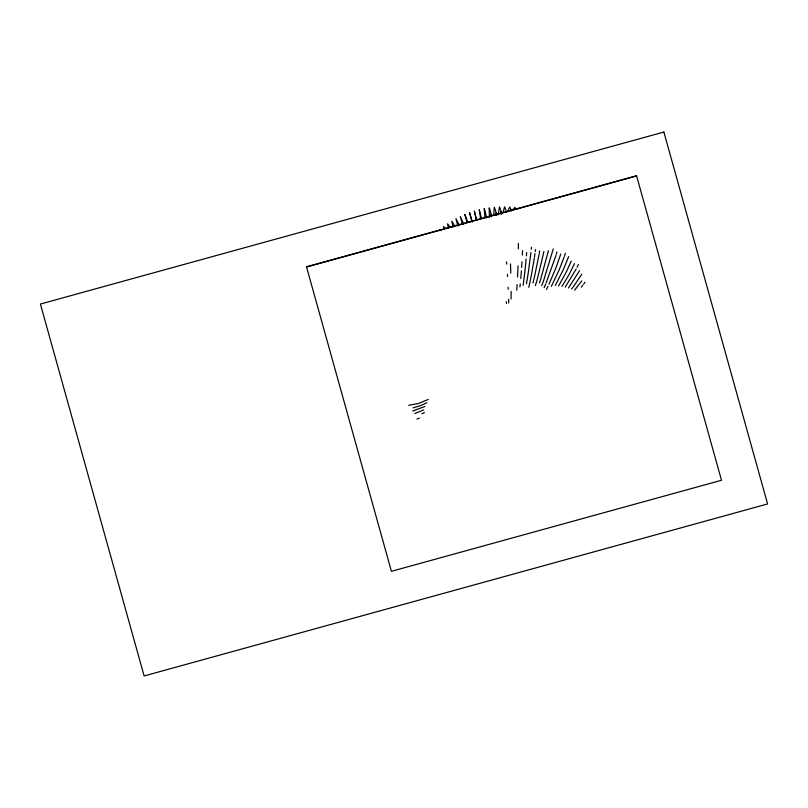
<?xml version="1.0" encoding="UTF-8"?>
<svg xmlns="http://www.w3.org/2000/svg" width="808" height="808" viewBox="0 0 808 808"><rect width="100%" height="100%" fill="white"/><g stroke="black" fill="none" stroke-linecap="round" stroke-linejoin="round"><path stroke-width="1.21" d="M493.718 214.11L494.314 207.202L495.759 211.211A23.947 1.313 83.1 0 1 496.092 212.898L496.587 215.635M518.332 248.894L518.352 243.471M511.09 298.98L511.121 291.375M498.233 214.807L499.516 206.858L501.111 211.514M522.352 255.086L522.564 250.662M517.13 284.547L516.746 290.213M521.625 267.428L521.988 261.802M526.402 255.883L526.675 252.581M526.119 259.186L525.139 269.185A88.213 11.201 -86.7 0 1 523.13 285.325M531.24 249.319L531.442 247.238M519.928 286.951L520.251 283.861M530.896 252.52L528.523 271.023A88.072 12.201 -85 0 1 526.452 283.78M535.27 251.581L535.542 249.521M502.95 212.554L504.667 206.787L506.454 211.969M534.512 256.853L534.967 253.692M534.34 257.924L531.775 272.942A87.789 13.17 -83.2 0 1 528.775 287.355M539.33 252.954L539.673 250.924M539.158 253.975L534.896 274.922A87.385 14.1 -81.5 0 1 532.916 283.083M543.915 251.48L537.886 276.952A86.86 14.988 -79.8 0 1 535.381 285.567M548.46 250.601L540.734 279.012A86.214 15.817 -78 0 1 539.461 282.871M553.278 248.915L543.451 281.093A85.456 16.604 -76.2 0 1 541.683 285.719M508.01 210.504L509.767 206.959L511.464 210.878M556.308 254.207L556.934 251.975M555.995 255.318L546.026 283.194M560.742 254.055L556.136 267.377L548.975 284.194M564.388 256.288L565.408 253.217M564.045 257.308L559.015 270.226L551.339 286.335M568.64 256.641L563.671 268.902L555.268 285.517M571.266 261.085L566.337 271.963L558.631 285.87M574.498 263.63L568.822 275.033L561.964 286.416M577.124 267.165L578.346 264.519M513.302 209.282L514.847 207.383L516.221 209.343M576.215 268.963L565.226 287.103M579.558 270.7L568.448 287.981M581.8 274.225L573.438 286.587M581.77 280.871L574.609 290.173M583.578 284.184L585.022 282.194M581.265 287.143L582.81 285.163M571.559 288.991L572.832 287.396M518.746 208.838L519.877 208.05M421.857 413.797L424.382 412.454M426.887 402.717L420.221 405.767L413.039 407.828M423.675 409.909L414.837 413.544M428.27 399.445L418.291 403.566L408.646 405.303M424.806 406.525L412.807 410.959M416.928 419.13L419.382 418.079M306.555 267.034L636.633 175.972M441.006 230.31L439.875 229.583L439.805 230.775M445.349 228.23L443.572 226.644L443.956 229.159M449.874 226.654L447.481 223.877L448.43 227.947M454.53 225.573L451.743 221.17L453.096 226.987M459.277 224.988L455.934 218.705L457.873 226.119M463.711 224.048L460.308 216.463L462.418 224.382M467.842 222.402L464.853 214.453L467.034 222.665M472.337 221.978L469.579 212.666L471.902 221.624M476.75 220.402L474.346 211.05L476.326 219.816M481.396 218.049L479.245 209.696L480.639 218.756M486.567 217.867L486.174 215.999A24.533 0.747 79.7 0 0 485.194 211.635L484.265 208.626L484.871 216.978M489.385 217.362L489.183 207.838L490.446 211.282A24.179 1.03 81.4 0 1 491.082 214.282L491.446 216.13M501.142 211.676L501.485 213.645M491.082 214.282L491.416 216.736M496.092 212.898L496.334 215.352M501.182 211.868L501.334 214.322M508.131 287.194L508.232 289.274M508.626 299.303L508.686 301.182A89.708 6.02 84.8 0 1 508.727 302.99M506.323 301.717A89.244 4.898 83.1 0 1 506.454 303.596M506.515 261.863A87.082 5.848 84.8 0 1 506.687 264.135M507.384 274.266A87.082 5.848 84.8 0 1 507.525 276.488M510.464 263.964A87.547 6.939 86.5 0 1 510.787 273.084M517.999 265.771A88.133 9.11 89.9 0 1 517.554 276.993M521.382 270.791A88.244 10.161 -88.4 0 1 520.756 278.507M545.552 284.315A84.577 17.322 -74.5 0 1 544.107 287.618M547.955 286.365A83.598 17.988 -72.7 0 1 546.41 289.506M663.873 132.047L40.4 304.05L144.127 675.953L767.6 503.95L663.873 132.047M636.553 175.72L306.484 266.771L391.415 571.317L721.494 480.265L636.553 175.72"/></g></svg>
